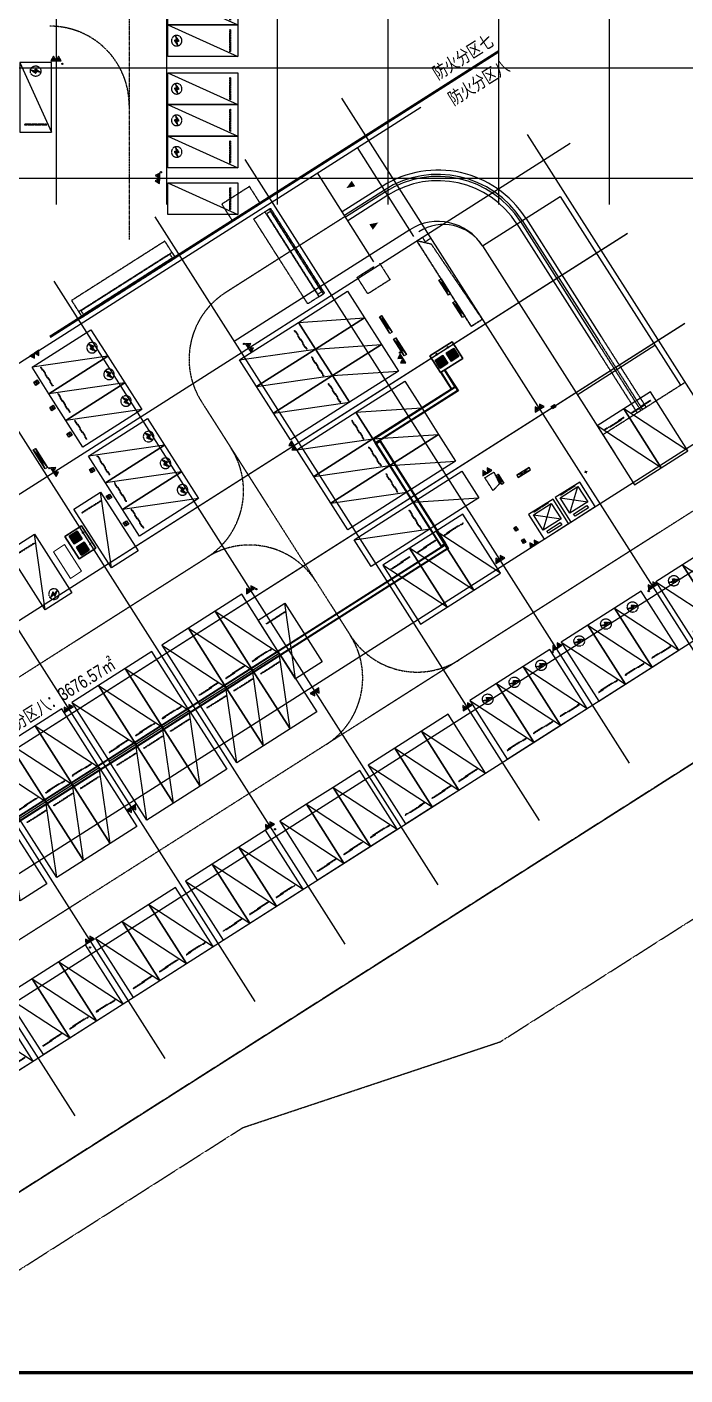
# Model space of a CAD drawing. Extents: x -1466470 to 868515, y -511729 to 1464999.
# Drawn here: x -162763 to -112796, y -12216 to 90163 of the extents above; entities that cross this region are included whole.
import ezdxf

# ---------------------------------------------------------------- set-up
doc = ezdxf.new("R2010")
doc.units = 0
doc.header["$LTSCALE"] = 10
doc.header["$MEASUREMENT"] = 0
for name, pattern in [('104-1516 B2核心筒$0$DASH', [0.35, 0.25, -0.1]), ('104-1516 B2核心筒|CENTER', [2, 1.25, -0.25, 0.25, -0.25]), ('X-104 B2平面$0$ACAD_ISO04W100', [30, 24, -3, 0, -3]), ('X-104 B2平面$0$CENTER', [2, 1.25, -0.25, 0.25, -0.25]), ('X-104 B2平面$0$DOTE', [2.42, 2, -0.2, 0.02, -0.2]), ('X-104 B2平面$1$DASH', [0.35, 0.25, -0.1])]:
    doc.linetypes.add(name, pattern=pattern)
doc.layers.add('0-W-设备', color=63, linetype='Continuous', lineweight=0)
for name, color, linetype in [('104-1516 B2核心筒$0$A-E_电梯', 171, 'Continuous'), ('104-1516 B2核心筒$0$A-I_车位', 185, 'Continuous'), ('104-1516 B2核心筒$0$A-I_车位-流线', 127, '104-1516 B2核心筒|CENTER'), ('104-1516 B2核心筒$0$A-TECH_结构', 21, 'Continuous'), ('104-1516 B2核心筒$0$car', 8, 'Continuous'), ('104-1516 B2核心筒$0$交流充电桩', 62, 'Continuous'), ('EQUIP_消防', 7, 'Continuous'), ('VPIPE-消防', 1, 'Continuous'), ('X-104 B2平面$0$02-TEXT_房间', 7, 'Continuous'), ('X-104 B2平面$0$04-不打印_防火分区', 30, 'Continuous'), ('X-104 B2平面$0$A-E_楼梯', 171, 'Continuous'), ('X-104 B2平面$0$A-I_车位', 185, 'Continuous'), ('X-104 B2平面$0$A-I_车位-流线', 127, 'X-104 B2平面$0$CENTER'), ('X-104 B2平面$0$A-SUR_看线', 231, 'Continuous'), ('X-104 B2平面$0$A_AXIS-轴线', 1, 'X-104 B2平面$0$DOTE'), ('X-104 B2平面$0$car', 8, 'Continuous'), ('X-104 B2平面$0$DOOR_FIRE', 220, 'Continuous'), ('X-104 B2平面$0$M-用地 红线', 20, 'X-104 B2平面$0$ACAD_ISO04W100'), ('X-104 B2平面$0$VPIPE-消防', 1, 'Continuous'), ('X-104 B2平面$0$看线', 241, 'Continuous'), ('X-104 B2平面$0$集水坑&', 6, 'Continuous'), ('X-104 B2平面$1$集水坑&', 6, 'Continuous')]:
    doc.layers.add(name, color=color, linetype=linetype)
doc.layers.add('X-104 B2平面$0$$0$04-不打印_辅助线', color=165, linetype='Continuous', plot=False)
doc.layers.add('X-104 B2平面$0$04-不打印_辅助线', color=165, linetype='Continuous', plot=False)
doc.layers.get('X-104 B2平面$0$$0$04-不打印_辅助线').off()
doc.styles.add('X-104 B2平面$0$Arial', font='arial.ttf', dxfattribs={"width": 0.75, "height": 2.5})
pattern_1 = [(180, (350, -250), (-7e-15, -79.375), [])]

# ---------------------------------------------------------------- blocks, each defined once
blk = doc.blocks.new('$TWTSYS$00000546')
h = blk.add_hatch()
h.set_pattern_fill('ANSI31', color=256, scale=200, style=0)
h.set_pattern_definition([(45, (-38543.802, -6670.83), (-17.67767, 17.67767), [])])
h.paths.add_polyline_path([(-65, 174), (65, 174), (65, 44), (-65, 44)])
for points in [[(0, 344), (-198, 0), (198, 0)], [(-65, 174), (65, 174), (65, 44), (-65, 44)]]:
    blk.add_lwpolyline(points, close=True)
blk = doc.blocks.new('X-104 B2平面$0$12ddddddj')
at = {"layer": 'X-104 B2平面$0$集水坑&', "linetype": 'Continuous'}
h = blk.add_hatch(dxfattribs=at)
h.set_pattern_fill('ANSI31', color=256, scale=50, angle=135)
h.set_pattern_definition(pattern_1)
h.paths.add_polyline_path([(3014056, 294593), (3014756, 294593), (3014756, 293893), (3014056, 293893)])
h.paths.add_polyline_path([(3014056, 293593), (3014756, 293593), (3014756, 292893), (3014056, 292893)])
for points in [[(3015056, 294743), (3013556, 294743), (3013556, 292743), (3015056, 292743)], [(3014056, 294593), (3014756, 294593), (3014756, 293893), (3014056, 293893)], [(3014056, 293593), (3014756, 293593), (3014756, 292893), (3014056, 292893)]]:
    blk.add_lwpolyline(points, close=True, dxfattribs=at)
for centre in [(3013736, 294243), (3013736, 293243)]:
    blk.add_circle(centre, 50, dxfattribs=at)
blk = doc.blocks.new('*U2240')
at = {"layer": 'X-104 B2平面$0$DOOR_FIRE', "linetype": 'X-104 B2平面$1$DASH'}
for p, q in [((0, -500), (0, -100)), ((200, -100), (0, -100)), ((200, -500), (0, -500)), ((8200, -100), (8400, -100)), ((8200, -500), (8400, -500)), ((8400, -500), (8400, -100))]:
    blk.add_line(p, q, dxfattribs=at)
blk.add_lwpolyline([(0, 0), (8400, 0), (8400, -1500), (0, -1500)], close=True, dxfattribs=at)
for points in [[(200, -100), (8200, -100)], [(200, -100), (200, -500)], [(200, -130), (8200, -130)], [(200, -470), (8200, -470)], [(200, -500), (8200, -500)], [(8200, -100), (8200, -500)]]:
    blk.add_lwpolyline(points, dxfattribs=at)
blk = doc.blocks.new('A-电梯2222')
for p, q in [((-800, 200), (-800, 1600)), ((-800, 1600), (800, 1600)), ((800, 1600), (-800, 200)), ((800, 200), (-800, 1600)), ((-600, 1800), (-600, 2000)), ((-600, 2000), (600, 2000)), ((600, 1800), (-600, 1800)), ((600, 2000), (600, 1800)), ((800, 1600), (800, 200)), ((800, 200), (-800, 200))]:
    blk.add_line(p, q)
for points in [[(-1100, 0), (1100, 0), (1100, 2200), (-1100, 2200)], [(-643, 38), (-643, 59), (-43, 59), (-43, 38)], [(43, 38), (43, 59), (643, 59), (643, 38)]]:
    blk.add_lwpolyline(points, close=True)
blk = doc.blocks.new('104-1516 B2核心筒$0$jgfd')
blk.add_lwpolyline([(5300, -1200), (0, -1200), (0, 1200), (5300, 1200), (5300, -1200), (0, 1200)])
at = {"linetype": '104-1516 B2核心筒$0$DASH', "ltscale": 0.001}
blk.add_lwpolyline([(550, -850), (550, 850), (600, 850), (600, -850)], close=True, dxfattribs=at)
blk = doc.blocks.new('104-1516 B2核心筒$0$A$C529F39D7')
at = {"layer": '104-1516 B2核心筒$0$car', "linetype": '104-1516 B2核心筒$0$DASH'}
h = blk.add_hatch(color=256, dxfattribs=at)
h.dxf.hatch_style = 1
h.paths.add_polyline_path([(4832, 1296), (4397, 1075), (4630, 1329), (4503, 1444), (4938, 1665), (4706, 1412)])
at = {"layer": '104-1516 B2核心筒$0$car', "linetype": '104-1516 B2核心筒$0$DASH', "elevation": 0}
blk.add_lwpolyline([(4832, 1296), (4397, 1075), (4630, 1329), (4503, 1444), (4938, 1665), (4706, 1412), (4832, 1296)], dxfattribs=at)
at = {"layer": '104-1516 B2核心筒$0$car', "linetype": '104-1516 B2核心筒$0$DASH'}
blk.add_circle((4668, 1370, 0), 400, dxfattribs=at)
at = {"layer": '104-1516 B2核心筒$0$A-I_车位', "xscale": -1, "rotation": 152.5000000001189}
blk.add_blockref('104-1516 B2核心筒$0$jgfd', (554, 3512, 0), dxfattribs=at)
blk = doc.blocks.new('104-1516 B2核心筒$0$A$C3276249F')
at = {"layer": '104-1516 B2核心筒$0$交流充电桩'}
h = blk.add_hatch(color=256, dxfattribs=at)
h.dxf.hatch_style = 1
h.paths.add_polyline_path([(187, 161), (126, 76), (145, 148), (110, 157), (171, 242), (152, 171)])
for points in [[(0, 300), (300, 300), (300, 0), (0, 0)], [(20, 280), (280, 280), (280, 20), (20, 20)]]:
    blk.add_lwpolyline(points, close=True, dxfattribs=at)
blk.add_lwpolyline([(187, 161), (126, 76), (145, 148), (110, 157), (171, 242), (152, 171), (187, 161)], dxfattribs=at)
blk = doc.blocks.new('104-1516 B2核心筒')
at = {"layer": '104-1516 B2核心筒$0$A-I_车位-流线', "linetype": '104-1516 B2核心筒|CENTER'}
for p, q in [((87299, 36880), (76566, 36880)), ((70549, 30880), (70549, 9825)), ((34982, 20675), (64549, 20675)), ((101186, 3825), (16949, 3825))]:
    blk.add_line(p, q, dxfattribs=at)
for centre, start, end in [((76549, 30880), 90, 180), ((64549, 26675), 270, 360), ((64549, 14675), 360, 90), ((64549, 9825), 270, 360), ((76549, 9825), 180, 270)]:
    blk.add_arc(centre, 6000, start, end, dxfattribs=at)
at = {"layer": '104-1516 B2核心筒$0$A-TECH_结构', "linetype": '104-1516 B2核心筒$0$DASH'}
blk.add_lwpolyline([(91900, 32000), (91900, 24700), (90900, 24700), (90900, 32400), (91400, 32400), (91400, 32000), (91900, 32000)], dxfattribs=at)
for points in [[(90900, 32400), (90900, 24700), (91900, 24700), (91702, 31573)], [(85600, 13300), (85600, 14447), (86400, 14447), (86284, 13462)]]:
    blk.add_lwpolyline(points, close=True, dxfattribs=at)
at = {"layer": '104-1516 B2核心筒$0$A-TECH_结构'}
blk.add_lwpolyline([(89100, 8100), (89100, 10300), (86900, 10300), (86900, 8100)], close=True, dxfattribs=at)
at = {"layer": '104-1516 B2核心筒$0$A-E_电梯', "rotation": 179.9999999999998}
for p in [(88000, 10300), (90400, 10300)]:
    blk.add_blockref('A-电梯2222', p, dxfattribs=at)
at = {"layer": '104-1516 B2核心筒$0$A-I_车位'}
for name, p, xscale, rotation in [('104-1516 B2核心筒$0$A$C529F39D7', (62233, 42167, 0), -0.9999999999999987, 152.4999976131462), ('104-1516 B2核心筒$0$A$C529F39D7', (62233, 39767, 0), -0.9999999999999987, 152.4999976131462), ('104-1516 B2核心筒$0$A$C529F39D7', (62233, 37367, 0), -0.9999999999999987, 152.4999976131462), ('104-1516 B2核心筒$0$A$C529F39D7', (62227, 34167, 0), -0.9999999999999987, 152.4999976131462), ('104-1516 B2核心筒$0$A$C529F39D7', (62227, 31767, 0), -0.9999999999999998, 152.4999976131462), ('104-1516 B2核心筒$0$A$C529F39D7', (56621, 28070, 0), -0.999999999999999, 62.49999761314631), ('104-1516 B2核心筒$0$A$C529F39D7', (62227, 29367, 0), -0.9999999999999998, 152.4999976131462), ('104-1516 B2核心筒$0$jgfd', (43074, 11600), -1, 269.9999976130331), ('104-1516 B2核心筒$0$jgfd', (45474, 11600), -1, 269.9999976130331), ('104-1516 B2核心筒$0$jgfd', (47874, 11600), -1, 269.9999976130331), ('104-1516 B2核心筒$0$jgfd', (51174, 11600), -1, 269.9999976130331), ('104-1516 B2核心筒$0$jgfd', (53574, 11600), -1, 269.9999976130331), ('104-1516 B2核心筒$0$jgfd', (55974, 11600), -1, 269.9999976130331), ('104-1516 B2核心筒$0$jgfd', (59274, 11600), -1, 269.9999976130331), ('104-1516 B2核心筒$0$jgfd', (61674, 11600), -1, 269.9999976130331), ('104-1516 B2核心筒$0$jgfd', (64074, 11600), -1, 269.9999976130331), ('104-1516 B2核心筒$0$jgfd', (76700, 13000), -1, 89.99999761303222), ('104-1516 B2核心筒$0$jgfd', (79100, 13000), -1, 89.99999761303222), ('104-1516 B2核心筒$0$jgfd', (81500, 13000), -1, 89.99999761303222), ('104-1516 B2核心筒$0$jgfd', (96100, 13200), -1, 89.99999761303222), ('104-1516 B2核心筒$0$jgfd', (98500, 13200), -1, 89.99999761303222), ('104-1516 B2核心筒$0$jgfd', (31674, -4500), -1, 269.9999976130331), ('104-1516 B2核心筒$0$jgfd', (34974, -4500), -1, 269.9999976130331), ('104-1516 B2核心筒$0$jgfd', (37374, -4500), -1, 269.9999976130331), ('104-1516 B2核心筒$0$jgfd', (39774, -4500), -1, 269.9999976130331), ('104-1516 B2核心筒$0$jgfd', (43074, -4500), -1, 269.9999976130331), ('104-1516 B2核心筒$0$jgfd', (45474, -4500), -1, 269.9999976130331), ('104-1516 B2核心筒$0$jgfd', (47874, -4500), -1, 269.9999976130331), ('104-1516 B2核心筒$0$jgfd', (51174, -4500), -1, 269.9999976130331), ('104-1516 B2核心筒$0$jgfd', (53574, -4500), -1, 269.9999976130331), ('104-1516 B2核心筒$0$jgfd', (55974, -4500), -1, 269.9999976130331), ('104-1516 B2核心筒$0$jgfd', (59650, -4500), -1, 269.9999976130331), ('104-1516 B2核心筒$0$jgfd', (62050, -4500), -1, 269.9999976130331), ('104-1516 B2核心筒$0$jgfd', (64450, -4500), -1, 269.9999976130331), ('104-1516 B2核心筒$0$jgfd', (67600, -4500), -1, 269.9999976130331), ('104-1516 B2核心筒$0$jgfd', (70000, -4500), -1, 269.9999976130331), ('104-1516 B2核心筒$0$jgfd', (72400, -4500), -1, 269.9999976130331)]:
    blk.add_blockref(name, p, dxfattribs=dict(at, xscale=xscale, rotation=rotation))
for name, p, rotation in [('104-1516 B2核心筒$0$jgfd', (80000, 30800), 179.999997613033), ('104-1516 B2核心筒$0$jgfd', (59200, 29200), 269.9999976130331), ('104-1516 B2核心筒$0$jgfd', (80000, 28400), 179.999997613033), ('104-1516 B2核心筒$0$jgfd', (80000, 26000), 179.999997613033), ('104-1516 B2核心筒$0$jgfd', (80000, 22700), 179.999997613033), ('104-1516 B2核心筒$0$jgfd', (80000, 20300), 179.999997613033), ('104-1516 B2核心筒$0$jgfd', (80000, 17900), 179.999997613033), ('104-1516 B2核心筒$0$jgfd', (80000, 14600), 179.999997613033), ('104-1516 B2核心筒$0$jgfd', (66474, 14575), 269.9999976130331), ('104-1516 B2核心筒$0$jgfd', (39774, 11600), 269.9999976130331), ('104-1516 B2核心筒$0$jgfd', (43074, 11600), 269.9999976130331), ('104-1516 B2核心筒$0$jgfd', (45474, 11600), 269.9999976130331), ('104-1516 B2核心筒$0$jgfd', (47874, 11600), 269.9999976130331), ('104-1516 B2核心筒$0$jgfd', (51174, 11600), 269.9999976130331), ('104-1516 B2核心筒$0$jgfd', (53574, 11600), 269.9999976130331), ('104-1516 B2核心筒$0$jgfd', (55974, 11600), 269.9999976130331), ('104-1516 B2核心筒$0$jgfd', (59274, 11600), 269.9999976130331), ('104-1516 B2核心筒$0$jgfd', (61674, 11600), 269.9999976130331), ('104-1516 B2核心筒$0$jgfd', (64074, 11600), 269.9999976130331), ('104-1516 B2核心筒$0$A$C529F39D7', (80121, -3370, 0), 117.4999976129093), ('104-1516 B2核心筒$0$A$C529F39D7', (82521, -3370, 0), 117.4999976129093), ('104-1516 B2核心筒$0$A$C529F39D7', (84921, -3370, 0), 117.4999976129093), ('104-1516 B2核心筒$0$A$C529F39D7', (88356, -3370, 0), 117.4999976129093), ('104-1516 B2核心筒$0$A$C529F39D7', (90756, -3370, 0), 117.4999976129093), ('104-1516 B2核心筒$0$A$C529F39D7', (93156, -3370, 0), 117.4999976129093), ('104-1516 B2核心筒$0$A$C529F39D7', (96874, -3369, 0), 117.4999976129093), ('104-1516 B2核心筒$0$A$C529F39D7', (99274, -3369, 0), 117.4999976129093)]:
    blk.add_blockref(name, p, dxfattribs=dict(at, rotation=rotation))
at = {"layer": '104-1516 B2核心筒$0$交流充电桩', "rotation": 2.628888240067718e-05}
for p in [(60603, 38669), (60603, 36396), (60603, 33996), (60597, 30796), (60597, 28396), (60597, 25996)]:
    blk.add_blockref('104-1516 B2核心筒$0$A$C3276249F', p, dxfattribs=at)
blk = doc.blocks.new('X-104 B2平面$0$jgfd')
blk.add_lwpolyline([(5300, -1200), (0, -1200), (0, 1200), (5300, 1200), (5300, -1200), (0, 1200)])
at = {"linetype": 'X-104 B2平面$1$DASH', "ltscale": 0.001}
blk.add_lwpolyline([(550, -850), (550, 850), (600, 850), (600, -850)], close=True, dxfattribs=at)
blk = doc.blocks.new('X-104 B2平面$0$A$C529F39D7')
at = {"layer": 'X-104 B2平面$0$car', "linetype": 'X-104 B2平面$1$DASH'}
h = blk.add_hatch(color=256, dxfattribs=at)
h.dxf.hatch_style = 1
h.paths.add_polyline_path([(4832, 1296), (4397, 1075), (4630, 1329), (4503, 1444), (4938, 1665), (4706, 1412)])
at = {"layer": 'X-104 B2平面$0$car', "linetype": 'X-104 B2平面$1$DASH', "elevation": 0}
blk.add_lwpolyline([(4832, 1296), (4397, 1075), (4630, 1329), (4503, 1444), (4938, 1665), (4706, 1412), (4832, 1296)], dxfattribs=at)
at = {"layer": 'X-104 B2平面$0$car', "linetype": 'X-104 B2平面$1$DASH'}
blk.add_circle((4668, 1370, 0), 400, dxfattribs=at)
at = {"layer": 'X-104 B2平面$0$A-I_车位', "xscale": -0.9999999999999999, "rotation": 152.5000000001189}
blk.add_blockref('X-104 B2平面$0$jgfd', (554, 3512, 0), dxfattribs=at)
blk = doc.blocks.new('*U2268')
at = {"layer": 'X-104 B2平面$0$DOOR_FIRE', "linetype": 'X-104 B2平面$1$DASH'}
for p, q in [((0, -500), (0, -100)), ((200, -100), (0, -100)), ((200, -500), (0, -500)), ((7447, -100), (7647, -100)), ((7447, -500), (7647, -500)), ((7647, -500), (7647, -100))]:
    blk.add_line(p, q, dxfattribs=at)
blk.add_lwpolyline([(0, 0), (7647, 0), (7647, -1500), (0, -1500)], close=True, dxfattribs=at)
for points in [[(200, -100), (7447, -100)], [(200, -100), (200, -500)], [(200, -130), (7447, -130)], [(200, -470), (7447, -470)], [(200, -500), (7447, -500)], [(7447, -100), (7447, -500)]]:
    blk.add_lwpolyline(points, dxfattribs=at)
blk = doc.blocks.new('X-104 B2平面$1$12ddddddj')
at = {"layer": 'X-104 B2平面$1$集水坑&', "linetype": 'Continuous'}
h = blk.add_hatch(dxfattribs=at)
h.set_pattern_fill('ANSI31', color=256, scale=50, angle=135)
h.set_pattern_definition(pattern_1)
h.paths.add_polyline_path([(3014056, 294593), (3014756, 294593), (3014756, 293893), (3014056, 293893)])
h.paths.add_polyline_path([(3014056, 293593), (3014756, 293593), (3014756, 292893), (3014056, 292893)])
for points in [[(3015056, 294743), (3013556, 294743), (3013556, 292743), (3015056, 292743)], [(3014056, 294593), (3014756, 294593), (3014756, 293893), (3014056, 293893)], [(3014056, 293593), (3014756, 293593), (3014756, 292893), (3014056, 292893)]]:
    blk.add_lwpolyline(points, close=True, dxfattribs=at)
for centre in [(3013736, 294243), (3013736, 293243)]:
    blk.add_circle(centre, 50, dxfattribs=at)
blk = doc.blocks.new('X-104 B2平面$0$A$C63741260')
at = {"layer": 'X-104 B2平面$0$04-不打印_辅助线'}
blk.add_lwpolyline([(0, -1242375), (416150, -1242375), (416150, -948025), (0, -948025)], close=True, dxfattribs=at)
blk.add_lwpolyline([(0, -1242375), (416150, -1242375), (416150, -948025), (0, -948025)], close=True, dxfattribs=at)
blk.add_lwpolyline([(0, -1242375), (416150, -1242375), (416150, -948025), (0, -948025)], close=True, dxfattribs=at)
blk.add_lwpolyline([(0, -1242375), (416150, -1242375), (416150, -948025), (0, -948025)], close=True, dxfattribs=at)
blk = doc.blocks.new('X-104 B2平面$0$A$C46881555')
at = {"layer": 'X-104 B2平面$0$VPIPE-消防', "linetype": 'Continuous'}
for centre in [(43426, 93446), (50910, 85216), (57224, 72176), (69072, 71521), (42426, 62739), (58160, 53561), (87949, 53411), (80662, 48767), (59572, 35314), (45535, 26345)]:
    blk.add_circle(centre, 50, dxfattribs=at)
blk = doc.blocks.new('X-104 B2平面$0$A$C38076355')
at = {"layer": 'Defpoints'}
for p, q in [((200193, -85758), (200193, -154960)), ((208593, -85758), (208593, -154960)), ((216993, -85758), (216993, -154960)), ((225393, -85758), (225393, -154960)), ((233793, -85758), (233793, -154960)), ((242193, -85758), (242193, -154960)), ((161921, -144558), (314393, -144558)), ((221868, -146860), (251045, -192697)), ((142538, -201888), (227884, -147560)), ((147048, -208975), (239229, -150296)), ((235958, -149628), (259819, -187112)), ((214528, -151532), (243706, -197369)), ((195993, -152958), (314393, -152958)), ((195993, -152958), (314393, -152958)), ((185785, -154050), (222110, -211116)), ((207695, -155882), (236873, -201718)), ((151377, -215821), (243558, -157142)), ((151398, -215808), (243579, -157129)), ((178952, -158400), (215277, -215465)), ((200019, -160768), (229196, -206605)), ((172119, -162750), (208444, -219815)), ((155727, -222654), (247907, -163975)), ((155748, -222641), (247928, -163962)), ((165286, -167099), (201611, -224164)), ((160076, -229487), (252257, -170809)), ((160097, -229474), (252278, -170795)), ((164426, -236320), (256607, -177642)), ((164447, -236307), (256628, -177628)), ((166863, -240103), (259044, -181424))]:
    blk.add_line(p, q, dxfattribs=at)
blk.add_lwpolyline([(314128, -155628), (320989, -143044), (319919, 47182), (135302, 46543, 0.0648429), (66687, 37364, 0.0648942), (2711, 10916), (0, 0), (123495, -194001), (138453, -208187), (157248, -237713), (177956, -242312), (314128, -155628)], format="xyb", close=True, dxfattribs=at)
blk = doc.blocks.new('X-104 B2平面')
at = {"layer": 'X-104 B2平面$0$04-不打印_辅助线'}
for p, q in [((67757, 83317), (76886, 68976)), ((56330, 80785), (45448, 73857)), ((61852, 79558), (71894, 63783)), ((45448, 73857), (43001, 72300)), ((47887, 73750), (52887, 74089)), ((49176, 71726), (54176, 72064)), ((69048, 68254), (74953, 72013)), ((50464, 69701), (55465, 70039)), ((52236, 66917), (57237, 67256)), ((53525, 64893), (58526, 65231)), ((54814, 62868), (59814, 63206)), ((56586, 60084), (61587, 60422))]:
    blk.add_line(p, q, dxfattribs=at)
at = {"layer": 'X-104 B2平面$0$04-不打印_辅助线', "const_width": 250}
blk.add_lwpolyline([(-190030, -6020), (226120, -6020), (226120, 288330), (-190030, 288330)], close=True, dxfattribs=at)
at = {"layer": 'X-104 B2平面$0$04-不打印_辅助线'}
for points in [[(47887, 73750), (51599, 76113), (52887, 74089), (49176, 71726), (47887, 73750)], [(49176, 71726), (52887, 74089), (54176, 72064), (50464, 69701), (49176, 71726)], [(50464, 69701), (54176, 72064), (55465, 70039), (51753, 67677), (50464, 69701)], [(52236, 66917), (55948, 69280), (57237, 67256), (53525, 64893), (52236, 66917)], [(53525, 64893), (57237, 67256), (58526, 65231), (54814, 62868), (53525, 64893)], [(54814, 62868), (58526, 65231), (59814, 63206), (56103, 60844), (54814, 62868)], [(56586, 60084), (60298, 62447), (61587, 60422), (57875, 58060), (56586, 60084)]]:
    blk.add_lwpolyline(points, dxfattribs=at)
for centre, radius in [((58478, 77410), 4000), ((58900, 77679), 3500)]:
    blk.add_arc(centre, radius, 32.47921, 122.47921, dxfattribs=at)
at = {"layer": 'X-104 B2平面$0$04-不打印_防火分区', "linetype": 'X-104 B2平面$1$DASH', "const_width": 200}
blk.add_lwpolyline([(29010, 72640), (63074, 94324)], dxfattribs=at)
at = {"layer": 'X-104 B2平面$0$A-E_楼梯'}
for p, q in [((56652, 80279), (52356, 87027)), ((53615, 78345), (49319, 85094)), ((61852, 79558), (67757, 83317))]:
    blk.add_line(p, q, dxfattribs=at)
at = {"layer": 'X-104 B2平面$0$A-I_车位-流线'}
blk.add_line((35026, 131566), (35026, 80049), dxfattribs=at)
at = {"layer": 'X-104 B2平面$0$A-I_车位-流线', "linetype": 'X-104 B2平面$0$CENTER'}
blk.add_line((51424, 81788), (42370, 76024), dxfattribs=at)
for points in [[(51517, 83944, 0, 500, 0), (52060, 84290, 500, 500, 0)], [(53939, 81337, 0, 500, 0), (53396, 80992, 500, 500, 0)]]:
    blk.add_lwpolyline(points, format="xyseb", dxfattribs=at)
at = {"layer": 'X-104 B2平面$0$A-I_车位-流线'}
blk.add_arc((29026, 90240), 6000, 0, 90.10796, dxfattribs=at)
at = {"layer": 'X-104 B2平面$0$A-SUR_看线', "ltscale": 2}
for points in [[(54236, 84075), (51199, 82141)], [(54410, 83800), (51373, 81867)], [(54491, 83674), (51454, 81741)], [(54674, 83405), (51637, 81472)], [(64467, 81223), (70452, 71822)], [(64742, 81397), (70647, 72120)], [(64868, 81478), (70705, 72309)], [(65142, 81653), (70878, 72641)]]:
    blk.add_lwpolyline(points, dxfattribs=at)
at = {"layer": 'X-104 B2平面$0$A-SUR_看线'}
for points in [[(58537, 76944), (58706, 77052), (59431, 75913), (59262, 75806), (58537, 76944), (59431, 75913), (59262, 75806), (58706, 77052)], [(59611, 75257), (59780, 75365), (60505, 74226), (60336, 74118), (59611, 75257), (60505, 74226), (60336, 74118), (59780, 75365)], [(54026, 74162), (54195, 74269), (55000, 73004), (54832, 72896), (54026, 74162), (55000, 73004), (54832, 72896), (54195, 74269)], [(55100, 72474), (55269, 72582), (56074, 71316), (55905, 71209), (55100, 72474), (56074, 71316), (55905, 71209), (55269, 72582)], [(67073, 67353), (67326, 67514), (67434, 67345), (67181, 67184), (67073, 67353), (67434, 67345), (67326, 67514), (67181, 67184)], [(27738, 64062), (27906, 64170), (28819, 62735), (28650, 62628), (27738, 64062), (28819, 62735), (28650, 62628), (27906, 64170)], [(64466, 62137), (64574, 61968), (65502, 62559), (65394, 62728), (64466, 62137), (65502, 62559), (65394, 62728), (64574, 61968)], [(62884, 62108), (63053, 62215), (63483, 61541), (63314, 61433), (62884, 62108), (63483, 61541), (63314, 61433), (63053, 62215)], [(64229, 58133), (64398, 58241), (64559, 57988), (64390, 57880), (64229, 58133), (64559, 57988), (64390, 57880), (64398, 58241)], [(64820, 57205), (64988, 57313), (65150, 57060), (64981, 56952), (64820, 57205), (65150, 57060), (64981, 56952), (64988, 57313)]]:
    blk.add_lwpolyline(points, dxfattribs=at)
at = {"layer": 'X-104 B2平面$0$A-SUR_看线', "ltscale": 2}
for radius in [7900, 7575, 7425, 7100]:
    blk.add_arc((58478, 77410), radius, 32.47921, 122.47921, dxfattribs=at)
at = {"layer": 'X-104 B2平面$0$A_AXIS-轴线'}
for p, q in [((69647, 62471), (69754, 62303)), ((69785, 62441), (69616, 62333))]:
    blk.add_line(p, q, dxfattribs=at)
at = {"layer": 'X-104 B2平面$0$M-用地 红线', "ltscale": 0.05}
blk.add_lwpolyline([(143408, 82020), (150269, 94604), (149199, 284830), (-35418, 284191, 0.0648429), (-104033, 275012, 0.0648942), (-168009, 248564), (-170720, 237648), (-47225, 43647), (-32267, 29461), (-13472, -65), (7236, -4664), (143408, 82020)], format="xyb", close=True, dxfattribs=at)
blk.add_lwpolyline([(143408, 82020), (150269, 94604), (149199, 284830), (-35418, 284191, 0.0648429), (-104033, 275012, 0.0648942), (-168009, 248564), (-170720, 237648), (-47225, 43647), (-32267, 29461), (-13472, -65), (7236, -4664), (143408, 82020)], format="xyb", close=True, dxfattribs=at)
blk.add_lwpolyline([(143408, 82020), (7236, -4664), (14139, -6196), (43665, 12599), (63221, 19121), (94747, 39189), (108934, 54147), (138459, 72942), (143408, 82020)], close=True, dxfattribs=at)
at = {"layer": 'X-104 B2平面$0$看线', "linetype": 'X-104 B2平面$1$DASH'}
for p, q in [((70452, 71822), (73596, 66882)), ((70578, 72228), (73870, 67056)), ((70705, 72309), (73997, 67137)), ((70878, 72641), (74271, 67312)), ((70981, 65217), (77224, 69191))]:
    blk.add_line(p, q, dxfattribs=at)
at = {"layer": 'X-104 B2平面$1$集水坑&', "linetype": 'X-104 B2平面$1$DASH'}
blk.add_lwpolyline([(42056, 82723), (42862, 81458), (44971, 82800), (44165, 84066)], close=True, dxfattribs=at)
blk.add_lwpolyline([(54029, 78253), (54835, 76988), (53148, 75914), (52342, 77179), (53608, 77985)], dxfattribs=at)
at = {"layer": 'X-104 B2平面$1$集水坑&'}
for points in [[(58663, 69941), (59468, 68676), (53525, 64893)], [(59001, 70155), (60021, 68553), (53740, 64555)]]:
    blk.add_lwpolyline(points, dxfattribs=at)
for points in [[(58663, 69941), (59468, 68676), (59806, 68891), (59001, 70156)], [(58705, 69968), (59511, 68703), (59764, 68864), (58958, 70129)], [(53525, 64893), (59806, 68891), (60021, 68553), (53740, 64555)], [(53594, 64877), (59790, 68822), (59952, 68569), (53755, 64624)], [(54077, 64770), (59071, 56925), (58734, 56710), (53740, 64555)], [(54062, 64701), (59002, 56940), (58749, 56779), (53809, 64540)], [(8034, 24436), (59071, 56925), (59286, 56587), (8249, 24099)], [(8103, 24421), (59056, 56856), (59217, 56603), (8264, 24168)]]:
    blk.add_lwpolyline(points, close=True, dxfattribs=at)
at = {"rotation": 32.47920826362237}
blk.add_blockref('104-1516 B2核心筒', (-2417, 3796), dxfattribs=at)
at = {"layer": 'X-104 B2平面$0$$0$04-不打印_辅助线'}
blk.add_blockref('X-104 B2平面$0$A$C38076355', (-170720, 237648), dxfattribs=at)
at = {"layer": 'X-104 B2平面$0$04-不打印_辅助线'}
blk.add_blockref('X-104 B2平面$0$A$C63741260', (-190030, 1236355), dxfattribs=at)
at = {"layer": 'X-104 B2平面$0$A-I_车位', "xscale": -1, "rotation": 332.499999972168}
for p in [(42143, 94169, 0), (42143, 91769, 0), (42143, 88119, 0), (42143, 85719, 0), (42143, 83319, 0)]:
    blk.add_blockref('X-104 B2平面$0$A$C529F39D7', p, dxfattribs=at)
at = {"layer": 'X-104 B2平面$0$A-I_车位'}
for name, p, rotation in [('X-104 B2平面$0$A$C529F39D7', (28394, 89320, 0), 117.500000027832), ('X-104 B2平面$0$A$C529F39D7', (31294, 89320, 0), 117.500000027832), ('X-104 B2平面$0$jgfd', (43273, 83140), 180)]:
    blk.add_blockref(name, p, dxfattribs=dict(at, rotation=rotation))
at = {"layer": 'X-104 B2平面$0$A-SUR_看线'}
blk.add_blockref('X-104 B2平面$0$A$C46881555', (-13472, -65), dxfattribs=at)
at = {"layer": 'X-104 B2平面$0$DOOR_FIRE', "rotation": 302.4791931569237}
blk.add_blockref('*U2268', (45751, 82412), dxfattribs=at)
at = {"layer": 'X-104 B2平面$0$DOOR_FIRE', "xscale": -1, "rotation": 212.478672913679}
blk.add_blockref('*U2240', (31458, 74140), dxfattribs=at)
at = {"layer": 'X-104 B2平面$1$集水坑&', "linetype": 'Continuous', "rotation": 302.2975590593015}
blk.add_blockref('X-104 B2平面$1$12ddddddj', (-1799785, 2462103), dxfattribs=at)
at = {"layer": 'X-104 B2平面$1$集水坑&', "color": 1, "linetype": 'Continuous', "xscale": -1, "rotation": 32.47920374043883}
blk.add_blockref('X-104 B2平面$1$12ddddddj', (2731885, 1427905), dxfattribs=at)
at = {"layer": 'X-104 B2平面$0$02-TEXT_房间', "color": 1, "style": 'X-104 B2平面$0$Arial', "width": 0.75}
blk.add_text('防火分区八：3676.57㎡', height=1000, rotation=32.00461, dxfattribs=at).set_placement((24814, 41702))
at = {"layer": 'X-104 B2平面$0$04-不打印_防火分区', "linetype": 'X-104 B2平面$1$DASH', "style": 'X-104 B2平面$0$Arial', "width": 0.75}
for s, p in [('防火分区七', (58466, 92143)), ('防火分区八', (59654, 90194))]:
    blk.add_text(s, height=1000, rotation=32.00461, dxfattribs=at).set_placement(p)

msp = doc.modelspace()

# ---------------------------------------------------------------- linework, layer by layer
at = {"layer": '0-W-设备', "color": 2, "linetype": 'ByBlock', "ltscale": 0.5}
msp.add_lwpolyline([(-159463, 48289), (-160751, 50314), (-159908, 50851), (-158619, 48826)], close=True, dxfattribs=at)
at = {"layer": 'VPIPE-消防', "linetype": 'Continuous'}
for centre in [(-160076, 87361), (-152592, 79131), (-146278, 66092), (-134430, 65436), (-161076, 56654), (-145342, 47476), (-115553, 47327), (-122840, 42683), (-143930, 29229), (-157967, 20260)]:
    msp.add_circle(centre, 50, dxfattribs=at)

# ---------------------------------------------------------------- block references
msp.add_blockref('X-104 B2平面', (-190030, -6020))
at = {"layer": 'EQUIP_消防'}
for p, rotation in [((-160756, 87599), 0.2718564061595529), ((-160359, 87600), 0.2718564061595529), ((-152684, 78870), 89.23237629209713), ((-152689, 78474), 89.23237629209713), ((-162033, 65502), 212.2229229800861), ((-146063, 65940), 302.2229229800861), ((-145851, 65604), 302.2229229800861), ((-162369, 65290), 212.2229229800861), ((-134324, 65168), 122.7354887732257), ((-134109, 64834), 122.7354887732257), ((-123666, 61234), 32.22292298008606), ((-124001, 61023), 32.22292298008606), ((-142583, 58557), 122.222922980086), ((-142372, 58221), 122.222922980086), ((-160869, 56515), 302.2229229800861), ((-160658, 56180), 302.2229229800861), ((-127973, 56181), 32.22292298008606), ((-127637, 56393), 32.22292298008606), ((-124057, 50909), 32.22292298008606), ((-124393, 50698), 32.22292298008606), ((-126991, 49518), 32.22292298008606), ((-126655, 49730), 32.22292298008606), ((-145921, 47226), 32.22292298008606), ((-145585, 47437), 32.22292298008606), ((-115402, 47508), 32.22292298008606), ((-115066, 47720), 32.22292298008606), ((-122655, 42891), 32.22292298008606), ((-122320, 43103), 32.22292298008606), ((-140764, 39863), 212.2229229800861), ((-141099, 39651), 212.2229229800861), ((-129140, 38548), 32.22292298008606), ((-159743, 38212), 32.22292298008606), ((-159407, 38424), 32.22292298008606), ((-129476, 38336), 32.22292298008606), ((-155019, 30791), 212.2229229800861), ((-154683, 31003), 212.2229229800861), ((-144466, 29303), 32.22292298008606), ((-144130, 29514), 32.22292298008606), ((-158134, 20603), 32.22292298008606), ((-157798, 20815), 32.22292298008606)]:
    msp.add_blockref('$TWTSYS$00000546', p, dxfattribs=dict(at, rotation=rotation))
at = {"layer": 'X-104 B2平面$0$集水坑&', "linetype": 'Continuous', "xscale": -1, "rotation": 122.479203683496}
msp.add_blockref('X-104 B2平面$0$12ddddddj', (-1501787, 2765653), dxfattribs=at)
at = {"layer": 'X-104 B2平面$0$集水坑&', "linetype": 'Continuous', "rotation": 212.4792036834816}
msp.add_blockref('X-104 B2平面$0$12ddddddj', (2226375, 1917485), dxfattribs=at)

doc.saveas('drawing.dxf')
